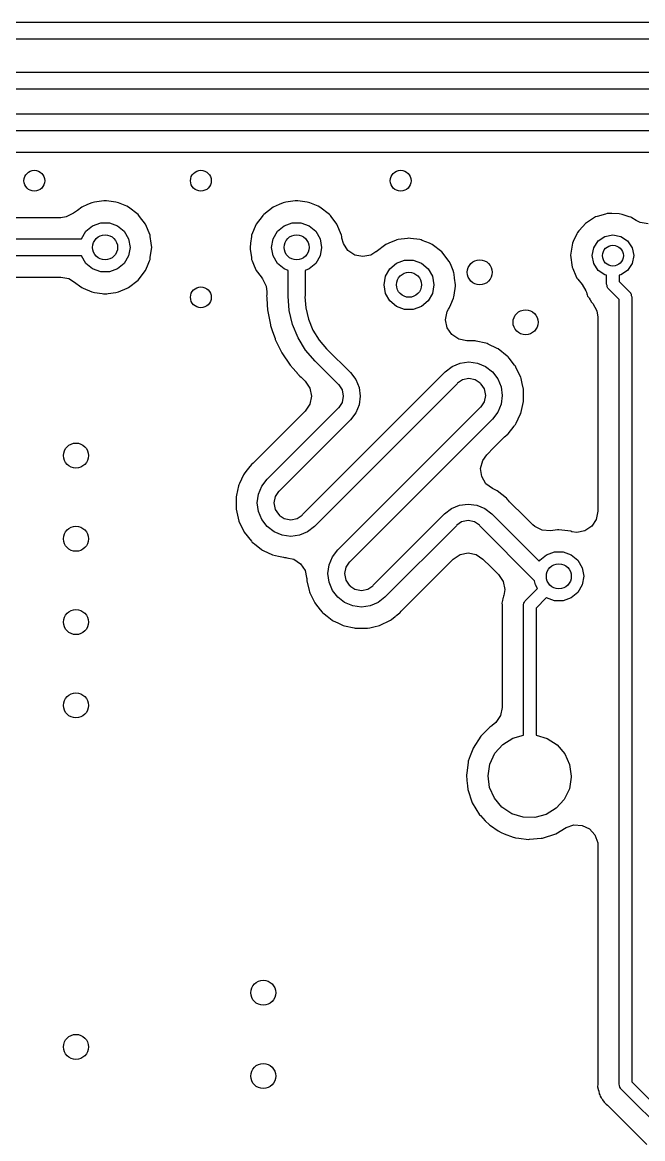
# Model space of a CAD drawing. Extents: x 0.99 to 4.24, y -7.27 to -4.02.
# Drawn here: x 1.837 to 2.13, y -6.599 to -6.071 of the extents above; entities that cross this region are included whole.
import ezdxf

# ---------------------------------------------------------------- set-up
doc = ezdxf.new("R2010")
doc.units = 0
doc.header["$MEASUREMENT"] = 0
doc.layers.add('BLACK', color=7, linetype='CONTINUOUS')

msp = doc.modelspace()

# ---------------------------------------------------------------- linework, layer by layer
at = {"layer": 'BLACK', "linetype": 'CONTINUOUS'}
for p, q in [((1.74409, -6.0708), (2.21181, -6.0708)), ((2.21015, -6.0788), (1.74575, -6.0788)), ((1.75197, -6.09443), (2.20472, -6.09443)), ((2.20307, -6.10243), (1.75363, -6.10243)), ((1.76387, -6.11411), (2.19291, -6.11411)), ((2.19126, -6.12211), (1.76553, -6.12211)), ((1.7738, -6.13213), (2.18298, -6.13213)), ((1.86497, -6.1581), (1.8629, -6.15969)), ((1.86767, -6.15698), (1.86497, -6.1581)), ((1.86968, -6.15615), (1.86767, -6.15698)), ((1.87029, -6.1559), (1.86968, -6.15615)), ((1.86968, -6.15615), (1.86968, -6.15615)), ((1.87093, -6.15581), (1.87029, -6.1559)), ((1.87534, -6.15523), (1.87093, -6.15581)), ((1.87093, -6.15581), (1.87093, -6.15581)), ((1.87598, -6.15515), (1.87534, -6.15523)), ((1.87663, -6.15523), (1.87598, -6.15515)), ((1.88104, -6.15581), (1.87663, -6.15523)), ((1.88168, -6.1559), (1.88104, -6.15581)), ((1.88104, -6.15581), (1.88104, -6.15581)), ((1.88229, -6.15615), (1.88168, -6.1559)), ((1.88619, -6.15776), (1.88229, -6.15615)), ((1.88229, -6.15615), (1.88229, -6.15615)), ((1.88699, -6.1581), (1.88619, -6.15776)), ((1.89155, -6.1616), (1.88699, -6.1581)), ((1.95553, -6.1581), (1.95097, -6.1616)), ((1.95822, -6.15698), (1.95553, -6.1581)), ((1.96023, -6.15615), (1.95822, -6.15698)), ((1.96084, -6.1559), (1.96023, -6.15615)), ((1.96023, -6.15615), (1.96023, -6.15615)), ((1.96148, -6.15581), (1.96084, -6.1559)), ((1.96589, -6.15523), (1.96148, -6.15581)), ((1.96148, -6.15581), (1.96148, -6.15581)), ((1.96654, -6.15515), (1.96589, -6.15523)), ((1.96718, -6.15523), (1.96654, -6.15515)), ((1.97159, -6.15581), (1.96718, -6.15523)), ((1.97223, -6.1559), (1.97159, -6.15581)), ((1.97159, -6.15581), (1.97159, -6.15581)), ((1.97284, -6.15615), (1.97223, -6.1559)), ((1.97674, -6.15776), (1.97284, -6.15615)), ((1.97284, -6.15615), (1.97284, -6.15615)), ((1.97754, -6.1581), (1.97674, -6.15776)), ((1.98211, -6.1616), (1.97754, -6.1581)), ((1.85501, -6.16315), (1.8056, -6.16315)), ((1.85759, -6.16281), (1.85501, -6.16315)), ((1.86108, -6.16109), (1.85759, -6.16281)), ((1.8629, -6.15969), (1.86108, -6.16109)), ((1.89195, -6.16211), (1.89155, -6.1616)), ((1.89232, -6.16259), (1.89195, -6.16211)), ((1.89505, -6.16616), (1.89232, -6.16259)), ((1.9502, -6.16259), (1.94747, -6.16616)), ((1.95057, -6.16211), (1.9502, -6.16259)), ((1.95097, -6.1616), (1.95057, -6.16211)), ((1.9825, -6.16211), (1.98211, -6.1616)), ((1.98287, -6.16259), (1.9825, -6.16211)), ((1.9856, -6.16616), (1.98287, -6.16259)), ((2.10795, -6.16278), (2.10314, -6.16582)), ((2.10863, -6.16259), (2.10795, -6.16278)), ((2.11259, -6.16146), (2.10863, -6.16259)), ((2.10863, -6.16259), (2.10863, -6.16259)), ((2.11342, -6.16122), (2.11259, -6.16146)), ((2.11413, -6.16123), (2.11342, -6.16122)), ((2.11564, -6.16124), (2.11413, -6.16123)), ((2.11911, -6.16126), (2.11564, -6.16124)), ((2.12057, -6.1617), (2.11911, -6.16126)), ((2.12388, -6.16268), (2.12057, -6.1617)), ((2.12456, -6.16289), (2.12388, -6.16268)), ((2.12388, -6.16268), (2.12388, -6.16268)), ((2.12515, -6.16327), (2.12456, -6.16289)), ((2.12709, -6.16453), (2.12515, -6.16327)), ((2.12515, -6.16327), (2.12515, -6.16327)), ((1.86694, -6.16957), (1.87008, -6.16694)), ((1.87008, -6.16694), (1.87393, -6.16553)), ((1.87393, -6.16553), (1.87804, -6.16553)), ((1.87804, -6.16553), (1.88189, -6.16694)), ((1.88189, -6.16694), (1.88503, -6.16957)), ((1.89551, -6.16725), (1.89505, -6.16616)), ((1.8968, -6.17038), (1.89551, -6.16725)), ((1.94701, -6.16725), (1.94572, -6.17038)), ((1.94747, -6.16616), (1.94701, -6.16725)), ((1.95749, -6.16957), (1.96063, -6.16694)), ((1.96063, -6.16694), (1.96448, -6.16553)), ((1.96448, -6.16553), (1.96859, -6.16553)), ((1.96859, -6.16553), (1.97244, -6.16694)), ((1.97244, -6.16694), (1.97558, -6.16957)), ((1.98606, -6.16725), (1.9856, -6.16616)), ((1.98735, -6.17038), (1.98606, -6.16725)), ((2.10188, -6.16725), (2.09994, -6.16943)), ((2.10314, -6.16582), (2.10188, -6.16725)), ((2.12896, -6.16548), (2.12709, -6.16453)), ((2.13279, -6.16613), (2.12896, -6.16548)), ((1.80371, -6.17317), (1.86488, -6.17317)), ((1.86488, -6.17317), (1.86489, -6.17313)), ((1.86489, -6.17313), (1.86694, -6.16957)), ((1.88503, -6.16957), (1.88708, -6.17313)), ((1.88708, -6.17313), (1.8878, -6.17717)), ((1.89725, -6.17147), (1.8968, -6.17038)), ((1.89734, -6.17211), (1.89725, -6.17147)), ((1.89775, -6.17524), (1.89734, -6.17211)), ((1.89734, -6.17211), (1.89734, -6.17211)), ((1.94518, -6.17211), (1.94477, -6.17524)), ((1.94527, -6.17147), (1.94518, -6.17211)), ((1.94518, -6.17211), (1.94518, -6.17211)), ((1.94572, -6.17038), (1.94527, -6.17147)), ((1.95472, -6.17717), (1.95544, -6.17313)), ((1.95544, -6.17313), (1.95749, -6.16957)), ((1.97558, -6.16957), (1.97763, -6.17313)), ((1.97763, -6.17313), (1.97835, -6.17717)), ((1.9878, -6.17147), (1.98735, -6.17038)), ((1.98789, -6.17211), (1.9878, -6.17147)), ((1.98799, -6.17289), (1.98789, -6.17211)), ((1.98789, -6.17211), (1.98789, -6.17211)), ((1.98867, -6.17541), (1.98799, -6.17289)), ((2.01338, -6.17386), (2.01122, -6.17476)), ((2.01399, -6.17361), (2.01338, -6.17386)), ((2.01338, -6.17386), (2.01338, -6.17386)), ((2.01463, -6.17353), (2.01399, -6.17361)), ((2.01904, -6.17295), (2.01463, -6.17353)), ((2.01463, -6.17353), (2.01463, -6.17353)), ((2.01969, -6.17286), (2.01904, -6.17295)), ((2.02033, -6.17295), (2.01969, -6.17286)), ((2.02474, -6.17353), (2.02033, -6.17295)), ((2.02538, -6.17361), (2.02474, -6.17353)), ((2.02474, -6.17353), (2.02474, -6.17353)), ((2.02599, -6.17386), (2.02538, -6.17361)), ((2.02931, -6.17524), (2.02599, -6.17386)), ((2.02599, -6.17386), (2.02599, -6.17386)), ((2.09907, -6.17073), (2.09737, -6.17434)), ((2.09937, -6.17009), (2.09907, -6.17073)), ((2.09907, -6.17073), (2.09907, -6.17073)), ((2.09994, -6.16943), (2.09937, -6.17009)), ((2.10705, -6.17734), (2.10918, -6.17414)), ((2.10918, -6.17414), (2.11238, -6.17201)), ((2.11238, -6.17201), (2.11614, -6.17126)), ((2.11614, -6.17126), (2.11991, -6.17201)), ((2.11991, -6.17201), (2.1231, -6.17414)), ((2.1231, -6.17414), (2.12524, -6.17734)), ((1.8878, -6.17717), (1.88708, -6.1812)), ((1.89736, -6.18202), (1.89789, -6.17803)), ((1.898, -6.17717), (1.89775, -6.17524)), ((1.89789, -6.17803), (1.898, -6.17717)), ((1.94477, -6.17524), (1.94452, -6.17717)), ((1.94452, -6.17717), (1.94463, -6.17803)), ((1.94463, -6.17803), (1.94516, -6.18202)), ((1.95544, -6.1812), (1.95472, -6.17717)), ((1.97835, -6.17717), (1.97763, -6.1812)), ((1.99082, -6.17864), (1.98867, -6.17541)), ((1.99406, -6.1808), (1.99082, -6.17864)), ((2.00404, -6.17922), (2.00168, -6.1808)), ((2.00412, -6.17931), (2.00404, -6.17922)), ((2.00868, -6.17581), (2.00412, -6.17931)), ((2.01122, -6.17476), (2.00868, -6.17581)), ((2.03069, -6.17581), (2.02931, -6.17524)), ((2.03525, -6.17931), (2.03069, -6.17581)), ((2.03875, -6.18387), (2.03525, -6.17931)), ((2.09695, -6.17524), (2.09608, -6.18086)), ((2.09737, -6.17434), (2.09695, -6.17524)), ((2.1063, -6.1811), (2.10705, -6.17734)), ((2.12524, -6.17734), (2.12598, -6.1811)), ((1.86488, -6.18117), (1.80371, -6.18117)), ((1.86489, -6.1812), (1.86488, -6.18117)), ((1.86694, -6.18476), (1.86489, -6.1812)), ((1.87008, -6.18739), (1.86694, -6.18476)), ((1.88503, -6.18476), (1.88189, -6.18739)), ((1.88708, -6.1812), (1.88503, -6.18476)), ((1.89601, -6.18586), (1.897, -6.18347)), ((1.897, -6.18347), (1.89725, -6.18286)), ((1.897, -6.18347), (1.897, -6.18347)), ((1.89725, -6.18286), (1.89736, -6.18202)), ((1.94516, -6.18202), (1.94527, -6.18286)), ((1.94527, -6.18286), (1.94552, -6.18347)), ((1.94552, -6.18347), (1.94552, -6.18347)), ((1.94552, -6.18347), (1.94651, -6.18586)), ((1.95749, -6.18476), (1.95544, -6.1812)), ((1.96063, -6.18739), (1.95749, -6.18476)), ((1.97558, -6.18476), (1.97244, -6.18739)), ((1.97763, -6.1812), (1.97558, -6.18476)), ((1.99787, -6.18155), (1.99406, -6.1808)), ((2.00168, -6.1808), (1.99787, -6.18155)), ((2.01064, -6.18729), (2.01378, -6.18465)), ((2.01378, -6.18465), (2.01763, -6.18325)), ((2.01763, -6.18325), (2.02174, -6.18325)), ((2.02174, -6.18325), (2.02559, -6.18465)), ((2.02559, -6.18465), (2.02873, -6.18729)), ((2.03924, -6.18504), (2.03875, -6.18387)), ((2.09608, -6.18086), (2.09681, -6.1865)), ((2.10705, -6.18487), (2.1063, -6.1811)), ((2.10918, -6.18806), (2.10705, -6.18487)), ((2.12524, -6.18487), (2.1231, -6.18806)), ((2.12598, -6.1811), (2.12524, -6.18487)), ((1.87393, -6.1888), (1.87008, -6.18739)), ((1.87804, -6.1888), (1.87393, -6.1888)), ((1.88189, -6.18739), (1.87804, -6.1888)), ((1.89155, -6.19274), (1.89505, -6.18817)), ((1.89505, -6.18817), (1.89601, -6.18586)), ((1.94651, -6.18586), (1.94747, -6.18817)), ((1.94747, -6.18817), (1.94974, -6.19113)), ((1.96254, -6.18809), (1.96063, -6.18739)), ((1.96254, -6.20023), (1.96254, -6.18809)), ((1.97244, -6.18739), (1.97054, -6.18809)), ((1.97054, -6.18809), (1.97054, -6.20023)), ((2.00859, -6.19084), (2.01064, -6.18729)), ((2.02873, -6.18729), (2.03078, -6.19084)), ((2.04054, -6.18817), (2.03924, -6.18504)), ((2.04095, -6.18918), (2.04054, -6.18817)), ((2.04104, -6.18983), (2.04095, -6.18918)), ((2.04128, -6.19167), (2.04104, -6.18983)), ((2.04104, -6.18983), (2.04104, -6.18983)), ((2.09681, -6.1865), (2.0971, -6.18715)), ((2.0971, -6.18715), (2.0971, -6.18715)), ((2.0971, -6.18715), (2.09864, -6.19065)), ((2.11238, -6.1902), (2.10918, -6.18806)), ((2.1231, -6.18806), (2.11991, -6.1902)), ((1.8056, -6.19119), (1.85501, -6.19119)), ((1.85501, -6.19119), (1.85882, -6.19194)), ((1.85882, -6.19194), (1.86108, -6.19324)), ((1.86108, -6.19324), (1.86497, -6.19623)), ((1.88699, -6.19623), (1.89155, -6.19274)), ((1.94974, -6.19113), (1.95046, -6.19207)), ((1.95046, -6.19207), (1.95218, -6.19556)), ((2.00787, -6.19488), (2.00859, -6.19084)), ((2.00859, -6.19892), (2.00787, -6.19488)), ((2.03078, -6.19084), (2.0315, -6.19488)), ((2.0315, -6.19488), (2.03078, -6.19892)), ((2.0417, -6.19488), (2.04128, -6.19167)), ((2.04162, -6.19553), (2.0417, -6.19488)), ((2.09864, -6.19065), (2.09911, -6.19171)), ((2.09911, -6.19171), (2.09956, -6.19225)), ((2.09956, -6.19225), (2.09956, -6.19225)), ((2.09956, -6.19225), (2.10161, -6.19469)), ((2.10161, -6.19469), (2.10335, -6.19769)), ((2.11314, -6.19035), (2.11238, -6.1902)), ((2.11314, -6.19463), (2.11314, -6.19035)), ((2.11337, -6.19524), (2.11314, -6.19463)), ((2.11342, -6.19589), (2.11337, -6.19524)), ((2.11991, -6.1902), (2.11914, -6.19035)), ((2.11914, -6.19035), (2.11914, -6.19338)), ((2.11914, -6.19338), (2.12417, -6.19841)), ((1.86497, -6.19623), (1.86558, -6.19648)), ((1.86558, -6.19648), (1.86968, -6.19818)), ((1.86968, -6.19818), (1.86968, -6.19818)), ((1.86968, -6.19818), (1.87029, -6.19843)), ((1.87029, -6.19843), (1.87093, -6.19852)), ((1.87093, -6.19852), (1.87093, -6.19852)), ((1.87093, -6.19852), (1.87456, -6.199)), ((1.87456, -6.199), (1.87524, -6.19909)), ((1.87524, -6.19909), (1.87534, -6.1991)), ((1.87534, -6.1991), (1.87598, -6.19918)), ((1.87598, -6.19918), (1.87663, -6.1991)), ((1.87663, -6.1991), (1.87673, -6.19909)), ((1.87673, -6.19909), (1.87741, -6.199)), ((1.87741, -6.199), (1.88104, -6.19852)), ((1.88104, -6.19852), (1.88168, -6.19843)), ((1.88104, -6.19852), (1.88104, -6.19852)), ((1.88168, -6.19843), (1.88229, -6.19818)), ((1.88229, -6.19818), (1.88639, -6.19648)), ((1.88229, -6.19818), (1.88229, -6.19818)), ((1.88639, -6.19648), (1.88699, -6.19623)), ((1.95218, -6.19556), (1.95252, -6.19814)), ((1.95246, -6.19945), (1.95234, -6.20023)), ((1.95234, -6.20023), (1.95244, -6.20088)), ((1.95252, -6.19834), (1.95246, -6.199)), ((1.95246, -6.199), (1.95246, -6.19945)), ((1.95252, -6.19814), (1.95252, -6.19834)), ((1.96307, -6.20701), (1.96254, -6.20023)), ((1.97054, -6.20023), (1.97045, -6.2005)), ((1.97045, -6.2005), (1.97086, -6.20578)), ((2.01064, -6.20247), (2.00859, -6.19892)), ((2.03078, -6.19892), (2.02873, -6.20247)), ((2.0407, -6.20118), (2.04095, -6.20058)), ((2.04095, -6.20058), (2.04105, -6.19984)), ((2.04105, -6.19984), (2.04162, -6.19553)), ((2.10335, -6.19769), (2.10357, -6.19829)), ((2.10357, -6.19829), (2.10372, -6.19915)), ((2.10372, -6.19915), (2.10401, -6.19965)), ((2.10401, -6.19965), (2.10416, -6.20021)), ((2.10416, -6.20021), (2.10466, -6.20093)), ((2.1138, -6.19643), (2.11342, -6.19589)), ((2.11384, -6.19656), (2.1138, -6.19643)), ((2.11391, -6.1966), (2.11384, -6.19656)), ((2.11402, -6.19675), (2.11391, -6.1966)), ((2.11905, -6.20178), (2.11402, -6.19675)), ((2.12417, -6.19841), (2.12428, -6.19856)), ((2.12428, -6.19856), (2.12435, -6.1986)), ((2.12435, -6.1986), (2.12439, -6.19873)), ((2.12439, -6.19873), (2.12477, -6.19926)), ((2.12477, -6.19926), (2.12482, -6.19992)), ((2.12482, -6.19992), (2.12505, -6.20053)), ((2.12505, -6.20053), (2.12505, -6.57159)), ((1.95244, -6.20088), (1.95246, -6.20118)), ((1.95246, -6.20118), (1.95246, -6.20124)), ((1.95246, -6.20124), (1.95247, -6.20133)), ((1.95247, -6.20133), (1.95284, -6.20689)), ((1.97086, -6.20578), (1.97216, -6.21119)), ((2.01378, -6.20511), (2.01064, -6.20247)), ((2.01763, -6.20651), (2.01378, -6.20511)), ((2.02559, -6.20511), (2.02174, -6.20651)), ((2.02873, -6.20247), (2.02559, -6.20511)), ((2.03836, -6.2064), (2.03875, -6.20589)), ((2.03875, -6.20589), (2.03943, -6.20425)), ((2.03943, -6.20425), (2.0407, -6.20118)), ((2.0407, -6.20118), (2.0407, -6.20118)), ((2.10466, -6.20093), (2.10466, -6.20093)), ((2.10466, -6.20093), (2.1049, -6.20127)), ((2.1049, -6.20127), (2.10537, -6.20201)), ((2.10537, -6.20201), (2.10601, -6.20312)), ((2.10601, -6.20312), (2.10668, -6.20369)), ((2.10668, -6.20369), (2.1067, -6.2037)), ((2.1067, -6.2037), (2.10857, -6.20711)), ((2.11905, -6.57283), (2.11905, -6.20178)), ((1.95284, -6.20689), (1.95284, -6.20689)), ((1.95284, -6.20689), (1.95286, -6.20721)), ((1.95286, -6.20721), (1.95292, -6.20753)), ((1.95292, -6.20753), (1.95292, -6.20753)), ((1.95292, -6.20753), (1.95416, -6.21376)), ((1.96466, -6.21363), (1.96307, -6.20701)), ((1.97216, -6.21119), (1.97429, -6.21634)), ((2.02174, -6.20651), (2.01763, -6.20651)), ((2.03703, -6.21137), (2.03779, -6.20756)), ((2.03779, -6.20756), (2.03836, -6.2064)), ((2.10857, -6.20711), (2.10903, -6.21011)), ((2.10903, -6.21011), (2.10903, -6.30194)), ((1.95416, -6.21376), (1.95416, -6.21376)), ((1.95416, -6.21376), (1.95422, -6.21408)), ((1.95422, -6.21408), (1.95518, -6.2169)), ((1.96726, -6.21992), (1.96466, -6.21363)), ((1.97429, -6.21634), (1.9772, -6.22108)), ((2.03779, -6.21518), (2.03703, -6.21137)), ((2.03995, -6.21841), (2.03779, -6.21518)), ((1.95518, -6.2169), (1.95633, -6.22027)), ((1.95633, -6.22027), (1.95647, -6.2207)), ((1.95647, -6.2207), (1.95957, -6.22698)), ((1.97082, -6.22572), (1.96726, -6.21992)), ((1.9772, -6.22108), (1.98064, -6.22511)), ((2.04318, -6.22057), (2.03995, -6.21841)), ((2.04699, -6.22133), (2.04318, -6.22057)), ((2.04883, -6.22133), (2.04699, -6.22133)), ((2.05035, -6.22133), (2.04883, -6.22133)), ((2.05091, -6.22133), (2.05035, -6.22133)), ((2.05035, -6.22133), (2.05035, -6.22133)), ((2.05145, -6.22146), (2.05091, -6.22133)), ((2.05604, -6.2225), (2.05145, -6.22146)), ((1.95957, -6.22698), (1.96346, -6.2328)), ((1.97524, -6.2309), (1.97082, -6.22572)), ((1.98064, -6.22511), (1.9809, -6.22524)), ((1.9809, -6.22524), (1.992, -6.23634)), ((2.05658, -6.22263), (2.05604, -6.2225)), ((2.05604, -6.2225), (2.05604, -6.2225)), ((2.05709, -6.22287), (2.05658, -6.22263)), ((2.06132, -6.22491), (2.05709, -6.22287)), ((2.05709, -6.22287), (2.05709, -6.22287)), ((2.06183, -6.22515), (2.06132, -6.22491)), ((2.06132, -6.22491), (2.06132, -6.22491)), ((2.06614, -6.22859), (2.06183, -6.22515)), ((1.98634, -6.242), (1.97524, -6.2309)), ((1.97524, -6.2309), (1.97524, -6.2309)), ((2.04009, -6.23347), (2.04391, -6.23189)), ((2.04391, -6.23189), (2.048, -6.23135)), ((2.048, -6.23135), (2.05209, -6.23189)), ((2.05209, -6.23189), (2.0559, -6.23347)), ((2.06639, -6.22877), (2.06614, -6.22859)), ((2.06654, -6.22898), (2.06639, -6.22877)), ((2.067, -6.22956), (2.06654, -6.22898)), ((2.06966, -6.2329), (2.067, -6.22956)), ((2.067, -6.22956), (2.067, -6.22956)), ((1.96346, -6.2328), (1.96491, -6.23445)), ((1.96491, -6.23445), (1.96621, -6.23594)), ((1.96621, -6.23594), (1.96643, -6.23623)), ((1.96643, -6.23623), (1.96644, -6.23624)), ((1.96644, -6.23624), (1.96644, -6.23624)), ((1.96644, -6.23624), (1.96657, -6.2364)), ((1.96657, -6.2364), (1.96672, -6.23655)), ((1.96672, -6.23655), (1.96684, -6.23668)), ((1.96684, -6.23668), (1.96713, -6.23699)), ((1.96713, -6.23699), (1.96735, -6.23723)), ((1.96735, -6.23723), (1.9674, -6.2373)), ((1.9674, -6.2373), (1.96744, -6.23734)), ((1.96744, -6.23734), (1.96765, -6.23758)), ((1.96765, -6.23758), (1.96803, -6.2381)), ((1.96928, -6.30352), (2.03682, -6.23598)), ((1.992, -6.23634), (1.99451, -6.23962)), ((2.03682, -6.23598), (2.04009, -6.23347)), ((2.03682, -6.23598), (2.03682, -6.23598)), ((2.03682, -6.23598), (2.03682, -6.23598)), ((2.03682, -6.23598), (2.03682, -6.23598)), ((2.0559, -6.23347), (2.05917, -6.23598)), ((2.05917, -6.23598), (2.05918, -6.23598)), ((2.05918, -6.23598), (2.05918, -6.23598)), ((2.05918, -6.23598), (2.05918, -6.23598)), ((2.05918, -6.23598), (2.06169, -6.23926)), ((2.07001, -6.23333), (2.06966, -6.2329)), ((2.06966, -6.2329), (2.06966, -6.2329)), ((2.07025, -6.23384), (2.07001, -6.23333)), ((2.07136, -6.23615), (2.07025, -6.23384)), ((2.07253, -6.23858), (2.07136, -6.23615)), ((1.96803, -6.2381), (1.96866, -6.23856)), ((1.96866, -6.23856), (1.96898, -6.23888)), ((1.96898, -6.23888), (1.96949, -6.23931)), ((1.96949, -6.23931), (1.97065, -6.24048)), ((1.97065, -6.24048), (1.97281, -6.24371)), ((2.04247, -6.24164), (1.97494, -6.30918)), ((1.98662, -6.24214), (1.98634, -6.242)), ((1.98818, -6.24448), (1.98662, -6.24214)), ((1.99451, -6.23962), (1.99609, -6.24343)), ((2.04261, -6.24137), (2.04247, -6.24164)), ((2.04495, -6.2398), (2.04261, -6.24137)), ((2.048, -6.2392), (2.04495, -6.2398)), ((2.05104, -6.23981), (2.048, -6.2392)), ((2.05338, -6.24137), (2.05104, -6.23981)), ((2.05352, -6.24164), (2.05338, -6.24137)), ((2.05379, -6.24178), (2.05352, -6.24164)), ((2.05536, -6.24411), (2.05379, -6.24178)), ((2.06169, -6.23926), (2.06327, -6.24307)), ((2.07266, -6.23912), (2.07253, -6.23858)), ((2.07321, -6.24153), (2.07266, -6.23912)), ((2.07383, -6.24425), (2.07321, -6.24153)), ((1.97281, -6.24371), (1.97357, -6.24752)), ((1.97357, -6.24752), (1.97281, -6.25134)), ((1.98879, -6.24752), (1.98818, -6.24448)), ((1.98818, -6.25057), (1.98879, -6.24752)), ((1.99609, -6.24343), (1.99663, -6.24752)), ((1.99663, -6.24752), (1.99609, -6.25162)), ((2.05596, -6.24716), (2.05536, -6.24411)), ((2.05536, -6.25021), (2.05596, -6.24716)), ((2.06327, -6.24307), (2.06381, -6.24716)), ((2.06381, -6.24716), (2.06327, -6.25125)), ((2.07383, -6.24481), (2.07383, -6.24425)), ((2.07383, -6.24584), (2.07383, -6.24481)), ((2.07383, -6.25007), (2.07383, -6.24584)), ((1.95257, -6.28682), (1.98634, -6.25305)), ((1.97281, -6.25134), (1.97065, -6.25457)), ((1.98598, -6.32022), (2.05352, -6.25268)), ((1.98634, -6.25305), (1.98635, -6.25305)), ((1.98635, -6.25305), (1.98662, -6.25291)), ((1.98635, -6.25305), (1.98635, -6.25305)), ((1.98662, -6.25291), (1.98818, -6.25057)), ((1.99609, -6.25162), (1.99451, -6.25543)), ((2.05352, -6.25268), (2.05379, -6.25255)), ((2.05379, -6.25255), (2.05536, -6.25021)), ((2.06327, -6.25125), (2.06169, -6.25507)), ((2.07253, -6.25575), (2.07383, -6.25007)), ((1.97065, -6.25457), (1.95237, -6.27286)), ((1.992, -6.2587), (1.95823, -6.29247)), ((2.05918, -6.25834), (1.99164, -6.32588)), ((1.99201, -6.2587), (1.992, -6.2587)), ((1.99451, -6.25543), (1.99201, -6.2587)), ((2.06169, -6.25507), (2.05918, -6.25834)), ((2.05918, -6.25834), (2.05918, -6.25834)), ((2.05918, -6.25834), (2.05918, -6.25834)), ((2.05918, -6.25834), (2.05918, -6.25834)), ((2.07032, -6.26033), (2.07229, -6.25625)), ((2.07229, -6.25625), (2.07253, -6.25575)), ((2.06654, -6.26534), (2.0694, -6.26176)), ((2.0694, -6.26176), (2.06966, -6.26143)), ((2.06966, -6.26143), (2.07001, -6.26099)), ((2.06966, -6.26143), (2.06966, -6.26143)), ((2.07001, -6.26099), (2.07032, -6.26033)), ((2.05984, -6.27185), (2.06493, -6.26676)), ((2.06493, -6.26676), (2.06544, -6.26633)), ((2.06544, -6.26633), (2.06575, -6.26601)), ((2.06575, -6.26601), (2.06639, -6.26555)), ((2.06639, -6.26555), (2.06654, -6.26534)), ((1.95237, -6.27286), (1.94682, -6.2784)), ((2.05647, -6.27522), (2.05984, -6.27185)), ((1.94522, -6.27981), (1.94377, -6.28163)), ((1.94536, -6.27961), (1.94522, -6.27981)), ((1.946, -6.27915), (1.94536, -6.27961)), ((1.94632, -6.27883), (1.946, -6.27915)), ((1.94682, -6.2784), (1.94632, -6.27883)), ((2.05357, -6.2817), (2.05454, -6.27794)), ((2.05454, -6.27794), (2.05647, -6.27522)), ((1.9415, -6.28467), (1.93949, -6.28885)), ((1.94174, -6.28417), (1.9415, -6.28467)), ((1.9415, -6.28467), (1.9415, -6.28467)), ((1.94253, -6.28318), (1.94174, -6.28417)), ((1.94377, -6.28163), (1.94253, -6.28318)), ((2.05411, -6.28555), (2.05357, -6.2817)), ((1.9391, -6.28996), (1.93812, -6.29426)), ((1.93922, -6.28941), (1.9391, -6.28996)), ((1.93949, -6.28885), (1.93922, -6.28941)), ((1.94848, -6.29391), (1.95006, -6.29009)), ((1.95006, -6.29009), (1.95257, -6.28682)), ((1.95257, -6.28682), (1.95257, -6.28682)), ((1.95257, -6.28682), (1.95257, -6.28682)), ((1.95257, -6.28682), (1.95257, -6.28682)), ((2.05609, -6.2889), (2.05411, -6.28555)), ((2.05919, -6.29123), (2.05609, -6.2889)), ((1.93812, -6.29426), (1.93793, -6.29509)), ((1.93793, -6.29509), (1.93793, -6.29747)), ((1.94795, -6.298), (1.94848, -6.29391)), ((1.9564, -6.29495), (1.95579, -6.298)), ((1.95796, -6.29261), (1.9564, -6.29495)), ((1.95823, -6.29247), (1.95796, -6.29261)), ((2.06146, -6.29233), (2.05919, -6.29123)), ((2.06582, -6.2958), (2.06146, -6.29233)), ((1.93793, -6.29747), (1.93793, -6.30012)), ((1.93793, -6.30012), (1.93793, -6.30091)), ((1.93793, -6.30091), (1.93922, -6.30658)), ((1.94848, -6.30209), (1.94795, -6.298)), ((1.95579, -6.298), (1.9564, -6.30104)), ((2.03645, -6.30316), (2.03973, -6.30065)), ((2.03973, -6.30065), (2.04354, -6.29907)), ((2.04354, -6.29907), (2.04763, -6.29853)), ((2.04763, -6.29853), (2.05173, -6.29907)), ((2.05173, -6.29907), (2.05554, -6.30065)), ((2.05554, -6.30065), (2.05881, -6.30316)), ((2.06602, -6.29595), (2.06582, -6.2958)), ((2.06648, -6.29658), (2.06602, -6.29595)), ((2.0668, -6.2969), (2.06648, -6.29658)), ((2.06723, -6.29741), (2.0668, -6.2969)), ((2.07443, -6.30461), (2.06723, -6.29741)), ((1.95006, -6.3059), (1.94848, -6.30209)), ((1.95257, -6.30917), (1.95006, -6.3059)), ((1.9564, -6.30104), (1.95796, -6.30338)), ((1.95796, -6.30338), (1.95823, -6.30352)), ((1.95823, -6.30352), (1.95837, -6.30379)), ((1.95837, -6.30379), (1.96071, -6.30536)), ((1.96071, -6.30536), (1.96376, -6.30596)), ((1.96376, -6.30596), (1.9668, -6.30536)), ((1.9668, -6.30536), (1.96914, -6.3038)), ((1.96914, -6.3038), (1.96928, -6.30352)), ((1.96928, -6.30352), (1.96928, -6.30352)), ((2.00268, -6.33693), (2.03645, -6.30316)), ((2.03645, -6.30316), (2.03645, -6.30316)), ((2.05881, -6.30316), (2.05881, -6.30316)), ((2.05881, -6.30316), (2.08122, -6.32557)), ((2.07818, -6.30836), (2.07443, -6.30461)), ((2.10827, -6.30575), (2.10611, -6.30898)), ((2.10903, -6.30194), (2.10827, -6.30575)), ((1.93922, -6.30658), (1.94175, -6.31183)), ((1.95258, -6.30918), (1.95257, -6.30917)), ((1.95585, -6.31169), (1.95258, -6.30918)), ((1.95258, -6.30918), (1.95258, -6.30918)), ((1.97494, -6.30918), (1.97166, -6.31169)), ((1.97494, -6.30918), (1.97493, -6.30918)), ((1.97493, -6.30918), (1.97493, -6.30918)), ((1.97493, -6.30918), (1.97493, -6.30918)), ((1.97493, -6.30918), (1.97494, -6.30918)), ((2.04211, -6.30881), (2.00834, -6.34258)), ((2.04225, -6.30854), (2.04211, -6.30881)), ((2.04459, -6.30698), (2.04225, -6.30854)), ((2.04763, -6.30637), (2.04459, -6.30698)), ((2.05068, -6.30698), (2.04763, -6.30637)), ((2.05302, -6.30854), (2.05068, -6.30698)), ((2.05316, -6.30881), (2.05302, -6.30854)), ((2.07911, -6.33477), (2.05316, -6.30881)), ((2.07916, -6.30921), (2.07818, -6.30836)), ((2.08265, -6.31093), (2.07916, -6.30921)), ((2.08653, -6.31119), (2.08265, -6.31093)), ((2.0899, -6.31074), (2.08653, -6.31119)), ((2.09055, -6.31066), (2.0899, -6.31074)), ((2.0899, -6.31074), (2.0899, -6.31074)), ((2.09625, -6.31141), (2.09055, -6.31066)), ((2.09668, -6.31159), (2.09625, -6.31141)), ((2.10288, -6.31114), (2.09907, -6.3119)), ((2.10611, -6.30898), (2.10288, -6.31114)), ((1.94175, -6.31183), (1.94518, -6.31614)), ((1.94518, -6.31614), (1.94537, -6.31639)), ((1.94537, -6.31639), (1.94555, -6.31652)), ((1.94555, -6.31652), (1.94557, -6.31653)), ((1.94557, -6.31653), (1.94615, -6.317)), ((1.95966, -6.31327), (1.95585, -6.31169)), ((1.96376, -6.31381), (1.95966, -6.31327)), ((1.96785, -6.31327), (1.96376, -6.31381)), ((1.97166, -6.31169), (1.96785, -6.31327)), ((2.09907, -6.3119), (2.09668, -6.31159)), ((1.94615, -6.317), (1.94615, -6.317)), ((1.94615, -6.317), (1.94656, -6.31732)), ((1.94656, -6.31732), (1.94993, -6.32001)), ((1.94993, -6.32001), (1.95043, -6.32025)), ((1.95043, -6.32025), (1.9508, -6.32043)), ((1.9508, -6.32043), (1.95517, -6.32253)), ((1.98347, -6.3235), (1.98598, -6.32022)), ((1.98598, -6.32022), (1.98598, -6.32022)), ((2.04382, -6.32235), (2.04763, -6.32159)), ((2.04763, -6.32159), (2.05145, -6.32235)), ((2.08465, -6.32245), (2.0885, -6.32105)), ((2.0885, -6.32105), (2.0926, -6.32105)), ((2.0926, -6.32105), (2.09646, -6.32245)), ((1.95517, -6.32253), (1.95791, -6.32316)), ((1.95791, -6.32316), (1.9603, -6.3237)), ((1.9603, -6.3237), (1.9603, -6.3237)), ((1.9603, -6.3237), (1.96084, -6.32383)), ((1.96084, -6.32383), (1.9614, -6.32383)), ((1.9614, -6.32383), (1.96196, -6.32389)), ((1.96196, -6.32389), (1.96195, -6.32394)), ((1.96195, -6.32394), (1.96518, -6.32459)), ((1.96518, -6.32459), (1.96841, -6.32675)), ((1.96841, -6.32675), (1.97057, -6.32998)), ((1.98135, -6.3314), (1.98189, -6.32731)), ((1.98189, -6.32731), (1.98347, -6.3235)), ((1.99136, -6.32602), (1.9898, -6.32836)), ((1.99164, -6.32588), (1.99136, -6.32602)), ((1.99164, -6.32588), (1.99164, -6.32588)), ((1.99164, -6.32588), (1.99164, -6.32588)), ((2.01676, -6.34833), (2.04059, -6.3245)), ((2.04059, -6.3245), (2.04382, -6.32235)), ((2.05145, -6.32235), (2.05468, -6.3245)), ((2.05468, -6.3245), (2.05843, -6.32826)), ((2.08122, -6.32557), (2.0815, -6.32509)), ((2.0815, -6.32509), (2.08465, -6.32245)), ((2.09646, -6.32245), (2.0996, -6.32509)), ((2.0996, -6.32509), (2.10165, -6.32864)), ((1.97057, -6.32998), (1.97121, -6.33321)), ((1.98189, -6.3355), (1.98135, -6.3314)), ((1.9898, -6.32836), (1.9892, -6.33141)), ((1.9892, -6.33141), (1.9898, -6.33445)), ((2.05843, -6.32826), (2.06205, -6.33188)), ((2.06205, -6.33188), (2.06421, -6.33511)), ((2.10165, -6.32864), (2.10236, -6.33268)), ((1.97121, -6.33321), (1.97127, -6.3332)), ((1.97127, -6.3332), (1.97133, -6.33376)), ((1.97133, -6.33376), (1.97133, -6.33431)), ((1.97133, -6.33431), (1.97145, -6.33486)), ((1.97145, -6.33486), (1.97145, -6.33486)), ((1.97145, -6.33486), (1.97249, -6.33939)), ((1.98347, -6.33931), (1.98189, -6.3355)), ((1.9898, -6.33445), (1.99136, -6.33679)), ((1.99136, -6.33679), (1.99164, -6.33693)), ((1.99164, -6.33693), (1.99178, -6.3372)), ((1.99178, -6.3372), (1.99411, -6.33876)), ((2.00021, -6.33876), (2.00255, -6.3372)), ((2.00255, -6.3372), (2.00268, -6.33693)), ((2.00268, -6.33693), (2.00268, -6.33693)), ((2.00268, -6.33693), (2.00268, -6.33693)), ((2.06421, -6.33511), (2.06497, -6.33892)), ((2.07945, -6.33672), (2.07911, -6.33477)), ((2.08048, -6.3385), (2.07945, -6.33672)), ((2.10165, -6.33672), (2.0996, -6.34027)), ((2.10236, -6.33268), (2.10165, -6.33672)), ((1.97249, -6.33939), (1.97262, -6.33999)), ((1.97262, -6.33999), (1.97287, -6.34049)), ((1.97287, -6.34049), (1.97485, -6.34461)), ((1.98598, -6.34259), (1.98347, -6.33931)), ((1.98926, -6.3451), (1.98598, -6.34258)), ((1.98598, -6.34258), (1.98598, -6.34259)), ((1.99411, -6.33876), (1.99716, -6.33937)), ((1.99716, -6.33937), (2.00021, -6.33876)), ((2.00834, -6.34259), (2.00507, -6.3451)), ((2.00834, -6.34258), (2.00834, -6.34259)), ((2.0642, -6.34279), (2.06412, -6.34321)), ((2.06435, -6.34193), (2.0642, -6.34279)), ((2.06447, -6.34172), (2.06435, -6.34193)), ((2.06497, -6.33892), (2.06447, -6.34172)), ((2.07465, -6.34434), (2.08048, -6.3385)), ((2.0846, -6.34287), (2.07977, -6.3477)), ((2.08465, -6.34291), (2.0846, -6.34287)), ((2.0885, -6.34431), (2.08465, -6.34291)), ((2.09646, -6.34291), (2.0926, -6.34431)), ((2.0996, -6.34027), (2.09646, -6.34291)), ((1.97485, -6.34461), (1.97515, -6.34523)), ((1.97515, -6.34523), (1.9755, -6.34567)), ((1.9755, -6.34567), (1.9755, -6.34567)), ((1.9755, -6.34567), (1.97772, -6.34845)), ((1.97772, -6.34845), (1.97864, -6.34962)), ((1.99307, -6.34668), (1.98926, -6.3451)), ((1.99716, -6.34722), (1.99307, -6.34668)), ((2.00125, -6.34668), (1.99716, -6.34722)), ((2.00507, -6.3451), (2.00125, -6.34668)), ((2.01633, -6.34884), (2.01676, -6.34833)), ((2.06394, -6.34406), (2.0636, -6.3453)), ((2.0636, -6.3453), (2.06368, -6.34617)), ((2.06368, -6.34617), (2.06371, -6.34659)), ((2.06371, -6.34659), (2.06375, -6.34746)), ((2.06375, -6.34746), (2.06375, -6.39473)), ((2.06412, -6.34321), (2.06394, -6.34406)), ((2.07377, -6.34646), (2.0738, -6.34627)), ((2.07377, -6.40776), (2.07377, -6.34646)), ((2.07378, -6.3462), (2.07384, -6.34608)), ((2.0738, -6.34627), (2.07378, -6.3462)), ((2.07384, -6.34608), (2.07395, -6.34543)), ((2.07395, -6.34543), (2.07437, -6.34493)), ((2.07437, -6.34493), (2.07465, -6.34434)), ((2.07977, -6.3477), (2.07977, -6.40772)), ((2.0926, -6.34431), (2.0885, -6.34431)), ((1.97864, -6.34962), (1.97877, -6.34979)), ((1.97877, -6.34979), (1.97898, -6.34994)), ((1.97898, -6.34994), (1.97956, -6.3504)), ((1.97956, -6.3504), (1.97956, -6.3504)), ((1.97956, -6.3504), (1.98101, -6.35157)), ((1.98101, -6.35157), (1.98333, -6.35341)), ((1.98333, -6.35341), (1.98384, -6.35366)), ((1.98384, -6.35366), (1.98384, -6.35366)), ((1.98384, -6.35366), (1.98601, -6.3547)), ((2.00575, -6.35594), (2.01099, -6.35341)), ((2.01099, -6.35341), (2.01143, -6.35306)), ((2.01143, -6.35306), (2.01312, -6.35171)), ((2.01312, -6.35171), (2.01337, -6.35154)), ((2.01337, -6.35154), (2.01369, -6.35138)), ((2.01369, -6.35138), (2.01384, -6.35125)), ((2.01384, -6.35125), (2.01402, -6.35108)), ((2.01402, -6.35108), (2.01403, -6.35107)), ((2.01403, -6.35107), (2.01405, -6.35105)), ((2.01405, -6.35105), (2.01415, -6.35095)), ((2.01415, -6.35095), (2.01416, -6.35096)), ((2.01416, -6.35096), (2.0147, -6.35047)), ((2.0147, -6.35047), (2.01477, -6.3504)), ((2.01477, -6.3504), (2.01534, -6.34994)), ((2.01534, -6.34994), (2.01555, -6.34979)), ((2.01555, -6.34979), (2.01601, -6.34916)), ((2.01601, -6.34916), (2.01633, -6.34884)), ((1.98601, -6.3547), (1.98858, -6.35594)), ((1.98858, -6.35594), (1.98912, -6.35606)), ((1.98912, -6.35606), (1.98912, -6.35606)), ((1.98912, -6.35606), (1.99371, -6.35711)), ((1.99371, -6.35711), (1.99371, -6.35711)), ((1.99371, -6.35711), (1.99425, -6.35724)), ((1.99425, -6.35724), (1.99481, -6.35724)), ((1.99481, -6.35724), (1.99716, -6.35724)), ((1.99716, -6.35724), (2.00007, -6.35724)), ((2.00007, -6.35724), (2.00111, -6.357)), ((2.00111, -6.357), (2.0031, -6.35654)), ((2.0031, -6.35654), (2.00575, -6.35594)), ((2.06375, -6.39473), (2.06299, -6.39854)), ((2.06299, -6.39854), (2.06083, -6.40177)), ((2.05729, -6.40466), (2.05361, -6.40827)), ((2.05797, -6.404), (2.05729, -6.40466)), ((2.05837, -6.40361), (2.05797, -6.404)), ((2.05797, -6.404), (2.05797, -6.404)), ((2.05884, -6.40332), (2.05837, -6.40361)), ((2.05901, -6.40321), (2.05884, -6.40332)), ((2.05884, -6.40332), (2.05884, -6.40332)), ((2.06083, -6.40177), (2.05901, -6.40321)), ((2.05361, -6.40827), (2.05, -6.41387)), ((2.06401, -6.41217), (2.06873, -6.4092)), ((2.06873, -6.4092), (2.07377, -6.40776)), ((2.07977, -6.40772), (2.08503, -6.4093)), ((2.08503, -6.4093), (2.08971, -6.41233)), ((2.04981, -6.4144), (2.04867, -6.41752)), ((2.05, -6.41387), (2.04981, -6.4144)), ((2.04981, -6.4144), (2.04981, -6.4144)), ((2.05795, -6.42141), (2.06032, -6.41636)), ((2.06032, -6.41636), (2.06401, -6.41217)), ((2.08971, -6.41233), (2.09336, -6.41656)), ((2.09336, -6.41656), (2.09567, -6.42164)), ((2.04765, -6.42069), (2.04702, -6.42563)), ((2.04772, -6.42014), (2.04765, -6.42069)), ((2.04867, -6.41752), (2.04772, -6.42014)), ((2.05709, -6.42692), (2.05795, -6.42141)), ((2.09567, -6.42164), (2.09646, -6.42717)), ((2.04702, -6.42563), (2.04688, -6.42675)), ((2.04688, -6.42675), (2.04712, -6.42921)), ((2.05781, -6.43246), (2.05709, -6.42692)), ((2.09646, -6.42717), (2.09645, -6.42765)), ((2.04712, -6.42921), (2.04737, -6.43173)), ((2.04737, -6.43173), (2.04753, -6.43338)), ((2.06006, -6.43757), (2.05781, -6.43246)), ((2.09645, -6.42765), (2.09552, -6.43315)), ((2.04753, -6.43338), (2.04964, -6.4397)), ((2.06365, -6.44184), (2.06006, -6.43757)), ((2.09309, -6.43817), (2.08935, -6.44231)), ((2.09552, -6.43315), (2.09309, -6.43817)), ((2.04964, -6.4397), (2.05309, -6.4454)), ((2.0683, -6.44493), (2.06365, -6.44184)), ((2.08935, -6.44231), (2.08459, -6.44523)), ((2.05309, -6.4454), (2.05347, -6.4458)), ((2.05347, -6.4458), (2.05579, -6.4482)), ((2.05579, -6.4482), (2.05772, -6.4502)), ((2.07362, -6.4466), (2.0683, -6.44493)), ((2.0792, -6.4467), (2.07362, -6.4466)), ((2.08459, -6.44523), (2.0792, -6.4467)), ((2.05772, -6.4502), (2.05818, -6.4505)), ((2.05818, -6.4505), (2.05818, -6.4505)), ((2.05818, -6.4505), (2.0619, -6.45294)), ((2.0619, -6.45294), (2.06329, -6.45385)), ((2.06329, -6.45385), (2.06475, -6.45439)), ((2.08912, -6.45439), (2.09397, -6.4515)), ((2.09397, -6.4515), (2.09763, -6.4502)), ((2.09763, -6.4502), (2.10151, -6.4504)), ((2.10151, -6.4504), (2.10502, -6.45207)), ((2.10502, -6.45207), (2.10762, -6.45495)), ((2.06475, -6.45439), (2.06902, -6.45598)), ((2.06902, -6.45598), (2.06902, -6.45598)), ((2.06902, -6.45598), (2.06954, -6.45617)), ((2.06954, -6.45617), (2.07009, -6.45624)), ((2.07009, -6.45624), (2.07009, -6.45624)), ((2.07009, -6.45624), (2.07159, -6.45644)), ((2.07159, -6.45644), (2.07615, -6.45705)), ((2.07615, -6.45705), (2.0767, -6.457)), ((2.0767, -6.457), (2.08223, -6.4565)), ((2.0767, -6.457), (2.0767, -6.457)), ((2.08223, -6.4565), (2.08278, -6.45645)), ((2.08223, -6.4565), (2.08223, -6.4565)), ((2.08278, -6.45645), (2.08331, -6.45628)), ((2.08331, -6.45628), (2.08859, -6.45456)), ((2.08331, -6.45628), (2.08331, -6.45628)), ((2.08859, -6.45456), (2.08912, -6.45439)), ((2.08859, -6.45456), (2.08859, -6.45456)), ((2.10762, -6.45495), (2.10892, -6.45862)), ((2.10892, -6.45862), (2.10903, -6.46005)), ((2.10903, -6.46005), (2.10903, -6.57183)), ((2.10899, -6.5727), (2.10888, -6.57399)), ((2.10888, -6.57399), (2.10919, -6.57516)), ((2.10903, -6.57183), (2.10899, -6.5727)), ((2.10919, -6.57516), (2.10921, -6.57524)), ((2.10921, -6.57524), (2.1094, -6.57608)), ((2.11927, -6.57345), (2.11905, -6.57283)), ((2.11933, -6.5741), (2.11927, -6.57345)), ((2.1197, -6.57464), (2.11933, -6.5741)), ((2.11975, -6.57476), (2.1197, -6.57464)), ((2.11982, -6.5748), (2.11975, -6.57476)), ((2.11993, -6.57496), (2.11982, -6.5748)), ((2.1593, -6.61433), (2.11993, -6.57496)), ((2.12505, -6.57159), (2.16266, -6.6092)), ((2.1094, -6.57608), (2.10962, -6.57736)), ((2.10962, -6.57736), (2.10991, -6.57786)), ((2.10991, -6.57786), (2.11007, -6.57842)), ((2.11007, -6.57842), (2.11057, -6.57914)), ((2.11057, -6.57914), (2.11057, -6.57914)), ((2.11057, -6.57914), (2.11081, -6.57948)), ((2.11081, -6.57948), (2.11127, -6.58021)), ((2.11127, -6.58021), (2.11192, -6.58133)), ((2.11192, -6.58133), (2.11291, -6.58216)), ((2.11291, -6.58216), (2.11355, -6.58275)), ((2.11355, -6.58275), (2.1321, -6.6013))]:
    msp.add_line(p, q, dxfattribs=at)
at = {"layer": 'BLACK'}
for centre, radius in [((1.84252, -6.14567), 0.00492), ((1.92126, -6.14567), 0.00492), ((2.01575, -6.14567), 0.00492), ((1.87598, -6.17717), 0.00591), ((1.96654, -6.17717), 0.00591), ((2.11614, -6.1811), 0.00492), ((2.05315, -6.18898), 0.00591), ((2.01969, -6.19488), 0.00591), ((1.92126, -6.20079), 0.00492), ((2.0748, -6.2126), 0.00591), ((1.8622, -6.27559), 0.00591), ((1.8622, -6.31496), 0.00591), ((2.09055, -6.33268), 0.00591), ((1.8622, -6.35433), 0.00591), ((1.8622, -6.3937), 0.00591), ((1.95079, -6.52953), 0.00591), ((1.8622, -6.55512), 0.00591), ((1.95079, -6.5689), 0.00591)]:
    msp.add_circle(centre, radius, dxfattribs=at)

doc.saveas('drawing.dxf')
